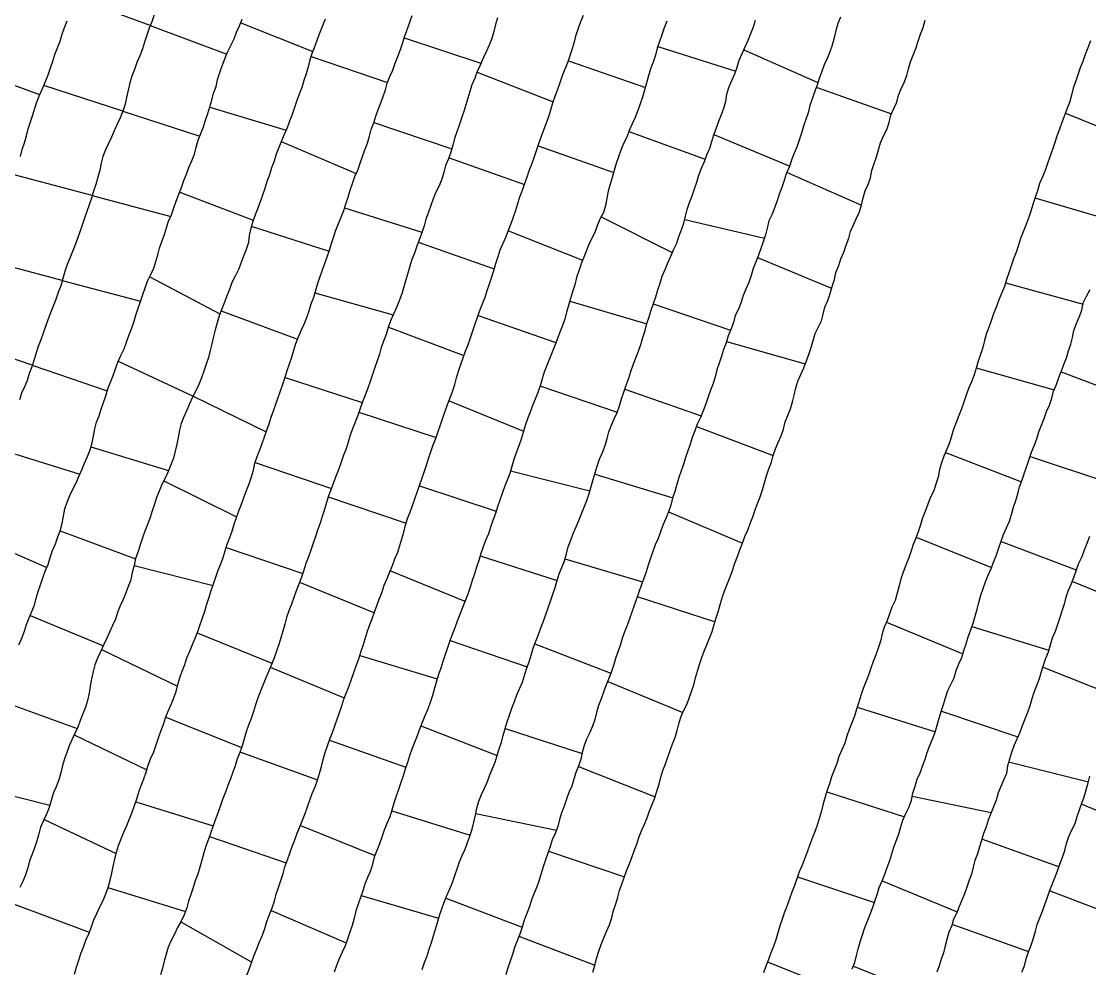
# Model space of a CAD drawing. Extents: x 703186 to 703989, y 1560402 to 1561368.
# Drawn here: x 703727.8 to 703787.1, y 1560794 to 1560846.6 of the extents above; entities that cross this region are included whole.
import ezdxf

# ---------------------------------------------------------------- set-up
doc = ezdxf.new("R2010")
doc.units = 0
doc.layers.add('10124_2002_REAL', color=30, linetype='Continuous')
doc.layers.add('AGROCAD PLL', color=7, linetype='Continuous')

msp = doc.modelspace()

# ---------------------------------------------------------------- linework, layer by layer
at = {"layer": '10124_2002_REAL'}
for points in [[(703727.6778, 1560811.9676), (703727.8381, 1560812.3338), (703727.9832, 1560812.7181), (703728.1063, 1560813.0945), (703728.2482, 1560813.4564), (703728.3963, 1560813.8168), (703728.5417, 1560814.1668), (703728.6369, 1560814.5449), (703728.7483, 1560814.9269), (703728.8728, 1560815.2933), (703729.0026, 1560815.6756), (703729.1428, 1560816.0517), (703729.304, 1560816.4223), (703729.4172, 1560816.8158), (703729.5453, 1560817.197), (703729.7043, 1560817.5689), (703729.8473, 1560817.9505), (703729.9863, 1560818.3248), (703730.0836, 1560818.7081), (703730.1495, 1560819.1131), (703730.2311, 1560819.5142), (703730.3485, 1560819.8895), (703730.5038, 1560820.2555), (703730.6684, 1560820.6039), (703730.8489, 1560820.9617), (703731.0078, 1560821.3156), (703731.1624, 1560821.6846), (703731.3114, 1560822.0546), (703731.4828, 1560822.4251), (703731.6241, 1560822.7877), (703731.7404, 1560823.1671), (703731.8128, 1560823.5675), (703731.8974, 1560823.9603), (703731.9843, 1560824.3259), (703732.1366, 1560824.678), (703732.2438, 1560825.05), (703732.3658, 1560825.4094), (703732.4943, 1560825.7912), (703732.6165, 1560826.1725), (703732.7595, 1560826.5519), (703732.9101, 1560826.9163), (703733.0363, 1560827.2811), (703733.169, 1560827.6582), (703733.3418, 1560828.0267), (703733.5136, 1560828.3979), (703733.6527, 1560828.7721), (703733.7813, 1560829.138), (703733.9232, 1560829.501), (703734.0497, 1560829.8712), (703734.177, 1560830.2677), (703734.2987, 1560830.6567), (703734.425, 1560831.0203), (703734.5608, 1560831.4042), (703734.6872, 1560831.7884), (703734.8158, 1560832.1545), (703735.0045, 1560832.5132), (703735.1692, 1560832.8723), (703735.282, 1560833.2383), (703735.389, 1560833.6164), (703735.4868, 1560833.9896), (703735.6165, 1560834.3603), (703735.7514, 1560834.7423), (703735.8646, 1560835.1101), (703735.9869, 1560835.4769), (703736.1533, 1560835.836), (703736.2812, 1560836.2179), (703736.4127, 1560836.5975), (703736.563, 1560836.9818), (703736.7067, 1560837.3585), (703736.8254, 1560837.7334), (703736.9724, 1560838.1017), (703737.1155, 1560838.4592), (703737.2805, 1560838.8302), (703737.4204, 1560839.2019), (703737.5221, 1560839.5842), (703737.6319, 1560839.9745), (703737.7738, 1560840.3511), (703737.9177, 1560840.7204), (703738.0381, 1560841.0874), (703738.1733, 1560841.4552), (703738.2837, 1560841.8253), (703738.381, 1560842.2095), (703738.4874, 1560842.5891), (703738.6263, 1560842.9667), (703738.7068, 1560843.354), (703738.8289, 1560843.7319), (703738.9671, 1560844.1117), (703739.1102, 1560844.5003), (703739.2644, 1560844.8732), (703739.4345, 1560845.2407), (703739.6259, 1560845.6107), (703739.7621, 1560845.9777), (703739.9282, 1560846.334), (703740.0695, 1560846.693)], [(703735.1848, 1560846.933), (703735.0476, 1560846.5589), (703734.9129, 1560846.1969), (703734.7709, 1560845.8144), (703734.6551, 1560845.4305), (703734.5323, 1560845.0515), (703734.3967, 1560844.6675), (703734.2178, 1560844.2975), (703734.0866, 1560843.9133), (703733.9484, 1560843.534), (703733.8429, 1560843.158), (703733.7504, 1560842.7574), (703733.6583, 1560842.3579), (703733.5708, 1560841.9753), (703733.4443, 1560841.5849), (703733.2911, 1560841.2225), (703733.132, 1560840.8649), (703732.9605, 1560840.5038), (703732.8248, 1560840.1408), (703732.6428, 1560839.7931), (703732.4826, 1560839.4354), (703732.3399, 1560839.0777), (703732.241, 1560838.7039), (703732.1662, 1560838.307), (703732.0509, 1560837.9268), (703731.954, 1560837.5246), (703731.8149, 1560837.1483), (703731.7136, 1560836.7657), (703731.585, 1560836.3975), (703731.4475, 1560836.0238), (703731.3202, 1560835.6431), (703731.1921, 1560835.267), (703731.0528, 1560834.8996), (703730.9316, 1560834.5274), (703730.7982, 1560834.1701), (703730.6544, 1560833.8015), (703730.4996, 1560833.4374), (703730.3595, 1560833.0738), (703730.2226, 1560832.6865), (703730.1122, 1560832.2938), (703730.0055, 1560831.8917), (703729.8594, 1560831.5142), (703729.7313, 1560831.1392), (703729.5848, 1560830.7657), (703729.4241, 1560830.3885), (703729.292, 1560830.004), (703729.1497, 1560829.63), (703729.0201, 1560829.2616), (703728.888, 1560828.89), (703728.753, 1560828.5266), (703728.6346, 1560828.1732), (703728.5253, 1560827.8), (703728.3898, 1560827.402), (703728.2528, 1560827.0186), (703728.1397, 1560826.6445), (703727.9913, 1560826.2808), (703727.8211, 1560825.9277), (703727.7056, 1560825.5726)], [(703744.6766, 1560846.6978), (703744.5239, 1560846.3369), (703744.3741, 1560845.9568), (703744.236, 1560845.5721), (703744.0992, 1560845.1996), (703743.9604, 1560844.8224), (703743.8308, 1560844.4414), (703743.7265, 1560844.0608), (703743.6229, 1560843.6698), (703743.5012, 1560843.2889), (703743.379, 1560842.9103), (703743.242, 1560842.537), (703743.0965, 1560842.1813), (703742.9664, 1560841.7978), (703742.8408, 1560841.4076), (703742.707, 1560841.0379), (703742.5735, 1560840.6614), (703742.4016, 1560840.3015), (703742.2561, 1560839.9356), (703742.1017, 1560839.5757), (703741.9613, 1560839.2061), (703741.8484, 1560838.8162), (703741.7035, 1560838.4403), (703741.5792, 1560838.0627), (703741.4472, 1560837.6867), (703741.331, 1560837.3064), (703741.2037, 1560836.9275), (703741.0703, 1560836.559), (703740.9405, 1560836.1978), (703740.7909, 1560835.8325), (703740.6606, 1560835.4623), (703740.5429, 1560835.0927), (703740.4663, 1560834.6946), (703740.419, 1560834.2977), (703740.2837, 1560833.9183), (703740.1433, 1560833.5428), (703740.0172, 1560833.1795), (703739.8633, 1560832.7992), (703739.6738, 1560832.4337), (703739.4913, 1560832.0824), (703739.3637, 1560831.6955), (703739.2236, 1560831.342), (703739.0939, 1560830.9799), (703738.9354, 1560830.6078), (703738.7934, 1560830.2283), (703738.6854, 1560829.8473), (703738.5698, 1560829.4575), (703738.4771, 1560829.0724), (703738.3837, 1560828.6782), (703738.2888, 1560828.2962), (703738.1988, 1560827.9179), (703738.0686, 1560827.544), (703737.9485, 1560827.1625), (703737.8135, 1560826.7866), (703737.6672, 1560826.4163), (703737.4953, 1560826.0607), (703737.3198, 1560825.704), (703737.1433, 1560825.3431), (703736.9925, 1560824.9842), (703736.8323, 1560824.6239), (703736.6912, 1560824.2536), (703736.5892, 1560823.8716), (703736.5132, 1560823.4804), (703736.4382, 1560823.0995), (703736.3473, 1560822.711), (703736.2507, 1560822.3309), (703736.1148, 1560821.9477), (703735.9545, 1560821.5767), (703735.7943, 1560821.2189), (703735.6198, 1560820.8665), (703735.4706, 1560820.4991), (703735.3221, 1560820.1431), (703735.1991, 1560819.7722), (703735.0697, 1560819.4097), (703734.9595, 1560819.0332), (703734.8246, 1560818.6427), (703734.6686, 1560818.2734), (703734.5331, 1560817.9016), (703734.4175, 1560817.5118), (703734.2974, 1560817.1429), (703734.1575, 1560816.7595), (703734.0715, 1560816.3583), (703733.9735, 1560815.9686), (703733.8827, 1560815.5713), (703733.7383, 1560815.1994), (703733.6079, 1560814.8401), (703733.4637, 1560814.4754), (703733.2916, 1560814.1197), (703733.1491, 1560813.7498), (703733.0344, 1560813.3824), (703732.8677, 1560813.0313), (703732.7037, 1560812.6655), (703732.5379, 1560812.2949), (703732.3767, 1560811.9348), (703732.2033, 1560811.5761), (703732.0428, 1560811.2181), (703731.8956, 1560810.8552), (703731.7947, 1560810.4718), (703731.7083, 1560810.0755), (703731.6397, 1560809.6744), (703731.5743, 1560809.2798), (703731.4824, 1560808.8758), (703731.377, 1560808.4956), (703731.2296, 1560808.1323), (703731.0832, 1560807.7512), (703730.9435, 1560807.3927), (703730.7857, 1560807.0358), (703730.6202, 1560806.6945), (703730.4663, 1560806.3476), (703730.3429, 1560805.9869), (703730.2167, 1560805.6317), (703730.0994, 1560805.2525), (703730.0017, 1560804.8539), (703729.8908, 1560804.4615), (703729.7499, 1560804.0861), (703729.5883, 1560803.7056), (703729.4761, 1560803.3187), (703729.363, 1560802.9275), (703729.2101, 1560802.5625), (703729.0382, 1560802.1996), (703728.8761, 1560801.8341), (703728.7804, 1560801.4584), (703728.6814, 1560801.071), (703728.5461, 1560800.6994), (703728.4098, 1560800.3348), (703728.2686, 1560799.9615), (703728.168, 1560799.5784), (703728.0389, 1560799.1982), (703727.9013, 1560798.8289), (703727.7351, 1560798.4899)], [(703727.7609, 1560839.0802), (703727.8656, 1560839.4591), (703727.9864, 1560839.8388), (703728.0911, 1560840.2217), (703728.1962, 1560840.6048), (703728.3216, 1560840.998), (703728.445, 1560841.3869), (703728.5635, 1560841.7625), (703728.6996, 1560842.1401), (703728.8351, 1560842.5119), (703728.9985, 1560842.8777), (703729.1582, 1560843.2372), (703729.3, 1560843.6126), (703729.4279, 1560843.9937), (703729.5521, 1560844.365), (703729.6758, 1560844.7374), (703729.8189, 1560845.108), (703729.9596, 1560845.4718), (703730.0803, 1560845.8616), (703730.204, 1560846.2356), (703730.3504, 1560846.6078)], [(703730.7583, 1560793.6777), (703730.8777, 1560794.07), (703730.9973, 1560794.4454), (703731.1161, 1560794.8166), (703731.2587, 1560795.1826), (703731.3997, 1560795.5573), (703731.5537, 1560795.9225), (703731.699, 1560796.2986), (703731.8435, 1560796.6837), (703731.9983, 1560797.0469), (703732.168, 1560797.4077), (703732.347, 1560797.7679), (703732.5077, 1560798.1273), (703732.6233, 1560798.4967), (703732.7384, 1560798.8871), (703732.8284, 1560799.2787), (703732.9182, 1560799.663), (703733.0041, 1560800.0562), (703733.0912, 1560800.4485), (703733.2105, 1560800.8231), (703733.3462, 1560801.1953), (703733.5012, 1560801.5649), (703733.6739, 1560801.9256), (703733.8203, 1560802.3061), (703733.968, 1560802.6721), (703734.1018, 1560803.0445), (703734.2166, 1560803.4174), (703734.3362, 1560803.7812), (703734.4727, 1560804.1423), (703734.607, 1560804.5187), (703734.7354, 1560804.8889), (703734.8569, 1560805.2823), (703734.9983, 1560805.6642), (703735.1623, 1560806.0285), (703735.3034, 1560806.4062), (703735.4231, 1560806.7891), (703735.5604, 1560807.1627), (703735.7108, 1560807.5321), (703735.8227, 1560807.9082), (703735.9685, 1560808.2706), (703736.128, 1560808.6401), (703736.2777, 1560809.0143), (703736.4145, 1560809.377), (703736.506, 1560809.7503), (703736.6064, 1560810.1256), (703736.7421, 1560810.4922), (703736.881, 1560810.8606), (703737.0002, 1560811.2323), (703737.1591, 1560811.6005), (703737.3112, 1560811.9725), (703737.4624, 1560812.3348), (703737.6116, 1560812.7035), (703737.7308, 1560813.0813), (703737.8701, 1560813.4555), (703737.994, 1560813.8312), (703738.115, 1560814.2178), (703738.2343, 1560814.601), (703738.358, 1560814.9767), (703738.4859, 1560815.3498), (703738.6002, 1560815.7266), (703738.7315, 1560816.099), (703738.8809, 1560816.4535), (703739.0075, 1560816.813), (703739.1216, 1560817.1792), (703739.2448, 1560817.5445), (703739.3847, 1560817.9132), (703739.5114, 1560818.2751), (703739.6301, 1560818.656), (703739.7523, 1560819.0298), (703739.8828, 1560819.409), (703740.0307, 1560819.7738), (703740.1694, 1560820.147), (703740.3158, 1560820.5245), (703740.4645, 1560820.8988), (703740.5956, 1560821.283), (703740.6965, 1560821.6664), (703740.7789, 1560822.0452), (703740.908, 1560822.4252), (703741.0515, 1560822.7874), (703741.1783, 1560823.1456), (703741.3076, 1560823.5159), (703741.4369, 1560823.8742), (703741.562, 1560824.226), (703741.6769, 1560824.5932), (703741.8059, 1560824.9564), (703741.9332, 1560825.3223), (703742.068, 1560825.6941), (703742.2063, 1560826.0626), (703742.3334, 1560826.4316), (703742.4571, 1560826.8164), (703742.5652, 1560827.1914), (703742.6953, 1560827.5595), (703742.8214, 1560827.9342), (703742.9429, 1560828.3134), (703743.0516, 1560828.6889), (703743.1925, 1560829.0563), (703743.3497, 1560829.411), (703743.5171, 1560829.7597), (703743.6586, 1560830.1328), (703743.7896, 1560830.5054), (703743.9086, 1560830.8868), (703744.04, 1560831.2656), (703744.1509, 1560831.6569), (703744.268, 1560832.0323), (703744.4003, 1560832.4117), (703744.5365, 1560832.7722), (703744.6612, 1560833.1418), (703744.7912, 1560833.5037), (703744.9128, 1560833.8744), (703745.0292, 1560834.2501), (703745.1552, 1560834.6274), (703745.2788, 1560834.9863), (703745.4218, 1560835.3508), (703745.57, 1560835.7105), (703745.7065, 1560836.0728), (703745.8251, 1560836.4454), (703745.952, 1560836.8247), (703746.0733, 1560837.2068), (703746.1967, 1560837.5821), (703746.3329, 1560837.9615), (703746.4899, 1560838.3241), (703746.6216, 1560838.7004), (703746.7561, 1560839.069), (703746.8875, 1560839.451), (703747.0258, 1560839.8218), (703747.1317, 1560840.2025), (703747.238, 1560840.5809), (703747.3711, 1560840.9512), (703747.495, 1560841.3215), (703747.6235, 1560841.6835), (703747.7601, 1560842.0474), (703747.9014, 1560842.4119), (703748.0181, 1560842.7763), (703748.1268, 1560843.1473), (703748.2614, 1560843.5119), (703748.4258, 1560843.8742), (703748.5692, 1560844.2532), (703748.7126, 1560844.6258), (703748.8523, 1560845.0142), (703748.9847, 1560845.4007), (703749.1091, 1560845.7806), (703749.2462, 1560846.1624), (703749.3817, 1560846.5373), (703749.5058, 1560846.9111)], [(703754.2358, 1560846.7725), (703754.1313, 1560846.3948), (703754.0432, 1560846.0065), (703753.9204, 1560845.6331), (703753.7761, 1560845.2582), (703753.6105, 1560844.8938), (703753.4402, 1560844.5282), (703753.2803, 1560844.1521), (703753.1244, 1560843.7882), (703752.9806, 1560843.4171), (703752.8243, 1560843.0565), (703752.7, 1560842.6885), (703752.5886, 1560842.3167), (703752.48, 1560841.9406), (703752.3679, 1560841.5643), (703752.2541, 1560841.1931), (703752.1214, 1560840.8219), (703751.9842, 1560840.4523), (703751.8631, 1560840.0775), (703751.7631, 1560839.6972), (703751.6607, 1560839.3054), (703751.5301, 1560838.9395), (703751.3666, 1560838.5722), (703751.2559, 1560838.197), (703751.1463, 1560837.8178), (703750.9977, 1560837.4436), (703750.8246, 1560837.0869), (703750.675, 1560836.7171), (703750.5405, 1560836.3477), (703750.4145, 1560835.9752), (703750.2749, 1560835.5931), (703750.1661, 1560835.2176), (703750.0379, 1560834.8307), (703749.8899, 1560834.4536), (703749.7606, 1560834.0862), (703749.6343, 1560833.7086), (703749.4926, 1560833.346), (703749.3771, 1560832.9785), (703749.2606, 1560832.6009), (703749.1496, 1560832.224), (703749.0412, 1560831.8352), (703748.9261, 1560831.4454), (703748.7864, 1560831.0634), (703748.6299, 1560830.684), (703748.4714, 1560830.3205), (703748.3122, 1560829.9432), (703748.1724, 1560829.5741), (703748.0574, 1560829.1994), (703747.9165, 1560828.829), (703747.7948, 1560828.4652), (703747.69, 1560828.1021), (703747.5576, 1560827.722), (703747.4315, 1560827.351), (703747.3126, 1560826.9679), (703747.1819, 1560826.5833), (703747.0448, 1560826.2043), (703746.8904, 1560825.8298), (703746.7427, 1560825.4535), (703746.6145, 1560825.0764), (703746.4902, 1560824.6974), (703746.337, 1560824.3296), (703746.1865, 1560823.9595), (703746.0703, 1560823.5946), (703745.9596, 1560823.2199), (703745.8404, 1560822.8498), (703745.699, 1560822.484), (703745.5634, 1560822.1059), (703745.4305, 1560821.7248), (703745.284, 1560821.3542), (703745.1462, 1560820.9815), (703745.0041, 1560820.6057), (703744.8702, 1560820.2313), (703744.7429, 1560819.8562), (703744.6331, 1560819.469), (703744.5115, 1560819.0926), (703744.3967, 1560818.7097), (703744.2589, 1560818.3367), (703744.1386, 1560817.9733), (703744.0089, 1560817.5981), (703743.8829, 1560817.2173), (703743.7436, 1560816.849), (703743.6075, 1560816.4738), (703743.4868, 1560816.1002), (703743.3666, 1560815.7165), (703743.2111, 1560815.3372), (703743.0721, 1560814.9652), (703742.9423, 1560814.5891), (703742.8021, 1560814.218), (703742.6627, 1560813.8489), (703742.5406, 1560813.4797), (703742.4316, 1560813.1018), (703742.3338, 1560812.7222), (703742.2184, 1560812.3453), (703742.1032, 1560811.9734), (703741.9731, 1560811.6097), (703741.8442, 1560811.2318), (703741.6954, 1560810.8735), (703741.5436, 1560810.5092), (703741.3891, 1560810.1283), (703741.2415, 1560809.7608), (703741.0897, 1560809.3927), (703740.941, 1560809.0171), (703740.8188, 1560808.6373), (703740.7006, 1560808.2574), (703740.5686, 1560807.8797), (703740.4242, 1560807.4969), (703740.2851, 1560807.124), (703740.1756, 1560806.7501), (703740.0691, 1560806.3581), (703739.9371, 1560805.9911), (703739.8019, 1560805.6259), (703739.682, 1560805.2509), (703739.5539, 1560804.8956), (703739.414, 1560804.5253), (703739.2806, 1560804.154), (703739.1431, 1560803.7896), (703738.9889, 1560803.4285), (703738.8697, 1560803.0413), (703738.7357, 1560802.664), (703738.5969, 1560802.2822), (703738.4624, 1560801.9036), (703738.3274, 1560801.5424), (703738.1994, 1560801.1665), (703738.0621, 1560800.7875), (703737.9336, 1560800.404), (703737.8293, 1560800.0096), (703737.7289, 1560799.6114), (703737.6078, 1560799.2354), (703737.469, 1560798.8604), (703737.3448, 1560798.4875), (703737.2147, 1560798.1009), (703737.092, 1560797.7226), (703736.9972, 1560797.36), (703736.8563, 1560796.9721), (703736.685, 1560796.6179), (703736.4864, 1560796.269), (703736.3099, 1560795.9046), (703736.1272, 1560795.5391), (703735.9604, 1560795.1692), (703735.846, 1560794.7916), (703735.7472, 1560794.4014), (703735.6405, 1560794.0167), (703735.5407, 1560793.637)], [(703740.3307, 1560793.6176), (703740.478, 1560793.9931), (703740.6086, 1560794.3656), (703740.7282, 1560794.731), (703740.8784, 1560795.0899), (703741.0241, 1560795.4661), (703741.193, 1560795.8455), (703741.3267, 1560796.2195), (703741.4317, 1560796.6048), (703741.5857, 1560796.985), (703741.7438, 1560797.3512), (703741.8579, 1560797.7259), (703741.9524, 1560798.1166), (703742.0897, 1560798.4873), (703742.2224, 1560798.8685), (703742.3439, 1560799.2598), (703742.442, 1560799.6402), (703742.5779, 1560800.0193), (703742.7159, 1560800.4017), (703742.8527, 1560800.7723), (703742.9873, 1560801.1404), (703743.1231, 1560801.5061), (703743.278, 1560801.8633), (703743.4266, 1560802.2293), (703743.5607, 1560802.5994), (703743.7049, 1560802.9619), (703743.8244, 1560803.3335), (703743.9637, 1560803.7106), (703744.1238, 1560804.0692), (703744.2471, 1560804.4394), (703744.3707, 1560804.8254), (703744.478, 1560805.2114), (703744.571, 1560805.6029), (703744.6769, 1560805.9915), (703744.812, 1560806.3604), (703744.9411, 1560806.7258), (703745.0808, 1560807.0932), (703745.2179, 1560807.4588), (703745.3472, 1560807.8339), (703745.4797, 1560808.2035), (703745.5977, 1560808.5811), (703745.7181, 1560808.9508), (703745.858, 1560809.3084), (703746.0123, 1560809.6791), (703746.1432, 1560810.0502), (703746.2684, 1560810.4249), (703746.407, 1560810.795), (703746.5496, 1560811.175), (703746.6623, 1560811.5485), (703746.7836, 1560811.9227), (703746.8964, 1560812.3002), (703747.0174, 1560812.667), (703747.1369, 1560813.042), (703747.2821, 1560813.4088), (703747.4193, 1560813.7695), (703747.5522, 1560814.1481), (703747.6998, 1560814.5311), (703747.8346, 1560814.9047), (703747.9571, 1560815.2781), (703748.117, 1560815.6471), (703748.2728, 1560816.013), (703748.4201, 1560816.3739), (703748.5477, 1560816.7378), (703748.7088, 1560817.1108), (703748.8277, 1560817.4741), (703748.9386, 1560817.8492), (703749.0399, 1560818.2243), (703749.1306, 1560818.5965), (703749.2546, 1560818.9661), (703749.3926, 1560819.3286), (703749.5312, 1560819.6914), (703749.6607, 1560820.0626), (703749.7912, 1560820.4323), (703749.9167, 1560820.8095), (703750.0486, 1560821.1862), (703750.1723, 1560821.5534), (703750.3045, 1560821.928), (703750.4207, 1560822.2993), (703750.5386, 1560822.6783), (703750.6719, 1560823.0563), (703750.8144, 1560823.4214), (703750.9431, 1560823.8024), (703751.0722, 1560824.1757), (703751.21, 1560824.5566), (703751.3392, 1560824.9335), (703751.4686, 1560825.3095), (703751.6155, 1560825.6673), (703751.7541, 1560826.0318), (703751.8729, 1560826.4119), (703751.9768, 1560826.7809), (703752.0877, 1560827.1514), (703752.2148, 1560827.5165), (703752.3357, 1560827.8915), (703752.4673, 1560828.259), (703752.6073, 1560828.631), (703752.7368, 1560829.0092), (703752.87, 1560829.394), (703753.013, 1560829.7778), (703753.1399, 1560830.1472), (703753.2689, 1560830.5159), (703753.4069, 1560830.8918), (703753.5511, 1560831.2626), (703753.676, 1560831.6372), (703753.8007, 1560832.0095), (703753.9307, 1560832.3842), (703754.0427, 1560832.7529), (703754.1577, 1560833.1265), (703754.2794, 1560833.5129), (703754.4004, 1560833.8921), (703754.5603, 1560834.2645), (703754.7213, 1560834.627), (703754.8607, 1560834.9769), (703755.0017, 1560835.3471), (703755.1348, 1560835.7198), (703755.2557, 1560836.0857), (703755.3754, 1560836.4668), (703755.4917, 1560836.8375), (703755.6294, 1560837.2071), (703755.7583, 1560837.5774), (703755.8896, 1560837.9452), (703756.0263, 1560838.3247), (703756.1691, 1560838.6991), (703756.2963, 1560839.0807), (703756.4188, 1560839.4585), (703756.5539, 1560839.842), (703756.682, 1560840.2095), (703756.8238, 1560840.5633), (703756.9649, 1560840.9382), (703757.0885, 1560841.2999), (703757.2015, 1560841.6715), (703757.3154, 1560842.0602), (703757.4427, 1560842.4236), (703757.6005, 1560842.8112), (703757.7195, 1560843.1913), (703757.8449, 1560843.5655), (703758.0008, 1560843.9374), (703758.1522, 1560844.3004), (703758.2802, 1560844.6737), (703758.3985, 1560845.0609), (703758.511, 1560845.4372), (703758.6171, 1560845.8248), (703758.7375, 1560846.1998), (703758.8699, 1560846.5631), (703759.0109, 1560846.9232)], [(703763.6487, 1560846.5792), (703763.5038, 1560846.2146), (703763.3709, 1560845.8373), (703763.2308, 1560845.4638), (703763.1104, 1560845.0819), (703763.0092, 1560844.6944), (703762.8819, 1560844.315), (703762.7374, 1560843.9415), (703762.6171, 1560843.5509), (703762.516, 1560843.1624), (703762.4124, 1560842.7659), (703762.2871, 1560842.3748), (703762.1626, 1560841.9956), (703762.0404, 1560841.6232), (703761.8905, 1560841.2429), (703761.7106, 1560840.8823), (703761.5616, 1560840.5137), (703761.4298, 1560840.1489), (703761.2407, 1560839.7894), (703761.0827, 1560839.428), (703760.9651, 1560839.0551), (703760.8339, 1560838.6791), (703760.7202, 1560838.2892), (703760.6169, 1560837.9155), (703760.4924, 1560837.5331), (703760.3872, 1560837.1494), (703760.3044, 1560836.7601), (703760.2477, 1560836.3548), (703760.1216, 1560835.9717), (703759.947, 1560835.6242), (703759.7884, 1560835.2779), (703759.6576, 1560834.91), (703759.5027, 1560834.5542), (703759.3221, 1560834.2064), (703759.1885, 1560833.8557), (703759.0339, 1560833.4903), (703758.8932, 1560833.1147), (703758.7583, 1560832.7321), (703758.6342, 1560832.3491), (703758.5328, 1560831.9529), (703758.4118, 1560831.5651), (703758.2995, 1560831.1827), (703758.186, 1560830.7997), (703758.0763, 1560830.4227), (703757.9736, 1560830.05), (703757.8446, 1560829.6828), (703757.7058, 1560829.3221), (703757.5658, 1560828.9621), (703757.4232, 1560828.5844), (703757.2774, 1560828.2099), (703757.1301, 1560827.8396), (703756.9785, 1560827.4676), (703756.8416, 1560827.0948), (703756.7264, 1560826.7213), (703756.6034, 1560826.3428), (703756.4777, 1560825.9746), (703756.3357, 1560825.6026), (703756.1946, 1560825.2422), (703756.0517, 1560824.8795), (703755.9084, 1560824.5127), (703755.7807, 1560824.1398), (703755.6732, 1560823.7574), (703755.5597, 1560823.3712), (703755.4268, 1560823.0008), (703755.2836, 1560822.6262), (703755.1442, 1560822.2443), (703755.0312, 1560821.867), (703754.9324, 1560821.4755), (703754.7791, 1560821.0994), (703754.63, 1560820.7354), (703754.5058, 1560820.3644), (703754.382, 1560819.9936), (703754.2515, 1560819.6166), (703754.1258, 1560819.2491), (703753.9869, 1560818.8713), (703753.8589, 1560818.4949), (703753.7374, 1560818.1256), (703753.5852, 1560817.7586), (703753.4397, 1560817.3946), (703753.3208, 1560817.0303), (703753.1996, 1560816.6513), (703753.0811, 1560816.2822), (703752.9621, 1560815.8986), (703752.8335, 1560815.529), (703752.7271, 1560815.1559), (703752.5957, 1560814.775), (703752.4505, 1560814.409), (703752.2969, 1560814.0325), (703752.1533, 1560813.6519), (703752.011, 1560813.2797), (703751.8733, 1560812.9108), (703751.7283, 1560812.5414), (703751.6038, 1560812.1741), (703751.4766, 1560811.7981), (703751.3452, 1560811.4206), (703751.2161, 1560811.0444), (703751.0903, 1560810.6693), (703750.9688, 1560810.3068), (703750.85, 1560809.9375), (703750.7492, 1560809.5494), (703750.6308, 1560809.1529), (703750.5048, 1560808.7642), (703750.3741, 1560808.3819), (703750.2193, 1560808.0156), (703750.0652, 1560807.6485), (703749.92, 1560807.2771), (703749.7862, 1560806.9038), (703749.6285, 1560806.5421), (703749.4814, 1560806.1722), (703749.365, 1560805.8017), (703749.2476, 1560805.4318), (703749.1207, 1560805.0636), (703749.0091, 1560804.6909), (703748.8784, 1560804.3152), (703748.7526, 1560803.9351), (703748.6126, 1560803.557), (703748.4881, 1560803.1681), (703748.3859, 1560802.7833), (703748.2685, 1560802.4075), (703748.1074, 1560802.0328), (703747.9498, 1560801.662), (703747.826, 1560801.2904), (703747.6997, 1560800.9083), (703747.5498, 1560800.5344), (703747.4071, 1560800.1629), (703747.3046, 1560799.79), (703747.1916, 1560799.4139), (703747.0328, 1560799.0425), (703746.8851, 1560798.6798), (703746.7598, 1560798.3115), (703746.6469, 1560797.9295), (703746.5167, 1560797.5612), (703746.3815, 1560797.1852), (703746.2791, 1560796.7837), (703746.1808, 1560796.3851), (703746.0511, 1560796.0053), (703745.9223, 1560795.6213), (703745.7842, 1560795.2529), (703745.6138, 1560794.8976), (703745.4582, 1560794.531), (703745.3161, 1560794.1577), (703745.1759, 1560793.7843)], [(703750.0602, 1560793.9406), (703750.1923, 1560794.3239), (703750.3319, 1560794.6968), (703750.4582, 1560795.0707), (703750.5765, 1560795.4422), (703750.6875, 1560795.8115), (703750.8076, 1560796.1819), (703750.9058, 1560796.5535), (703751.0237, 1560796.9312), (703751.1631, 1560797.302), (703751.2922, 1560797.6734), (703751.4312, 1560798.0414), (703751.5899, 1560798.4082), (703751.7441, 1560798.774), (703751.8798, 1560799.1563), (703752.0105, 1560799.5322), (703752.1437, 1560799.9091), (703752.2915, 1560800.2719), (703752.4429, 1560800.6198), (703752.577, 1560800.9815), (703752.7085, 1560801.3433), (703752.8337, 1560801.7225), (703752.9313, 1560802.1113), (703753.0196, 1560802.4949), (703753.1007, 1560802.8906), (703753.2083, 1560803.2767), (703753.3517, 1560803.6442), (703753.5235, 1560804.0064), (703753.6803, 1560804.3694), (703753.8269, 1560804.7386), (703753.9611, 1560805.1026), (703754.1127, 1560805.4484), (703754.2275, 1560805.819), (703754.3412, 1560806.1798), (703754.4661, 1560806.5524), (703754.5676, 1560806.9303), (703754.6653, 1560807.3092), (703754.7893, 1560807.6944), (703754.9067, 1560808.0646), (703755.0359, 1560808.437), (703755.1811, 1560808.8167), (703755.317, 1560809.1816), (703755.4729, 1560809.527), (703755.6342, 1560809.8887), (703755.747, 1560810.2566), (703755.8489, 1560810.6346), (703755.9965, 1560811.0156), (703756.1108, 1560811.3874), (703756.2224, 1560811.7763), (703756.371, 1560812.1622), (703756.5221, 1560812.5347), (703756.6474, 1560812.9096), (703756.7885, 1560813.2711), (703756.93, 1560813.6473), (703757.0525, 1560814.0197), (703757.1798, 1560814.394), (703757.3087, 1560814.781), (703757.4388, 1560815.153), (703757.5582, 1560815.5254), (703757.6716, 1560815.8974), (703757.812, 1560816.2575), (703757.957, 1560816.6269), (703758.0689, 1560817.0045), (703758.1687, 1560817.3969), (703758.3137, 1560817.7793), (703758.4522, 1560818.147), (703758.611, 1560818.5062), (703758.7607, 1560818.8706), (703758.904, 1560819.2371), (703759.047, 1560819.6126), (703759.2059, 1560819.9798), (703759.3296, 1560820.3611), (703759.4353, 1560820.7565), (703759.5551, 1560821.1328), (703759.67, 1560821.5116), (703759.7827, 1560821.8858), (703759.9093, 1560822.2714), (703760.0659, 1560822.6467), (703760.2125, 1560823.0368), (703760.3306, 1560823.4174), (703760.4311, 1560823.7958), (703760.577, 1560824.1595), (703760.7288, 1560824.5109), (703760.8777, 1560824.8675), (703761.0127, 1560825.2358), (703761.1311, 1560825.6106), (703761.2548, 1560825.9948), (703761.3888, 1560826.378), (703761.5276, 1560826.7579), (703761.6415, 1560827.1364), (703761.7723, 1560827.5125), (703761.9213, 1560827.8963), (703762.0737, 1560828.2645), (703762.2027, 1560828.6416), (703762.3182, 1560829.0259), (703762.4347, 1560829.4066), (703762.5321, 1560829.7949), (703762.6562, 1560830.1691), (703762.7715, 1560830.537), (703762.8991, 1560830.9113), (703763.0244, 1560831.2885), (703763.1414, 1560831.6718), (703763.2648, 1560832.0449), (703763.3928, 1560832.4299), (703763.544, 1560832.7974), (703763.7012, 1560833.1669), (703763.8579, 1560833.5357), (703764.0082, 1560833.898), (703764.1929, 1560834.2681), (703764.3156, 1560834.6396), (703764.4581, 1560834.9983), (703764.5893, 1560835.3683), (703764.6801, 1560835.76), (703764.7689, 1560836.1386), (703764.9075, 1560836.5141), (703765.0548, 1560836.8952), (703765.1833, 1560837.2702), (703765.3034, 1560837.6504), (703765.4161, 1560838.0392), (703765.5632, 1560838.4235), (703765.7266, 1560838.8007), (703765.8734, 1560839.1742), (703766.0289, 1560839.5373), (703766.1464, 1560839.8999), (703766.2471, 1560840.2792), (703766.4044, 1560840.6582), (703766.5225, 1560841.0376), (703766.6726, 1560841.3972), (703766.8145, 1560841.7598), (703766.9223, 1560842.1437), (703766.9825, 1560842.5406), (703767.0871, 1560842.9128), (703767.2542, 1560843.2884), (703767.4202, 1560843.6615), (703767.5505, 1560844.0338), (703767.6642, 1560844.4298), (703767.8219, 1560844.7945), (703767.9886, 1560845.1716), (703768.1516, 1560845.5271), (703768.3107, 1560845.9028), (703768.4496, 1560846.2737), (703768.5603, 1560846.6519)], [(703773.293, 1560846.8066), (703773.1275, 1560846.457), (703773.019, 1560846.066), (703772.9278, 1560845.66), (703772.8229, 1560845.263), (703772.6945, 1560844.8851), (703772.5374, 1560844.511), (703772.375, 1560844.1644), (703772.2398, 1560843.7888), (703772.1054, 1560843.4101), (703771.9814, 1560843.0307), (703771.8482, 1560842.6547), (703771.7118, 1560842.2699), (703771.5829, 1560841.898), (703771.4952, 1560841.5064), (703771.3545, 1560841.1244), (703771.2232, 1560840.7502), (703771.1234, 1560840.3672), (703770.9898, 1560839.9829), (703770.8556, 1560839.5952), (703770.697, 1560839.229), (703770.5699, 1560838.8618), (703770.4421, 1560838.4775), (703770.2765, 1560838.1025), (703770.1614, 1560837.7486), (703770.0315, 1560837.3469), (703769.8776, 1560836.977), (703769.7614, 1560836.6109), (703769.6224, 1560836.2289), (703769.4848, 1560835.8664), (703769.3149, 1560835.4934), (703769.2172, 1560835.1014), (703769.1144, 1560834.7203), (703769, 1560834.3335), (703768.8706, 1560833.962), (703768.7357, 1560833.5946), (703768.5837, 1560833.2314), (703768.4435, 1560832.8614), (703768.3267, 1560832.4676), (703768.2001, 1560832.0848), (703768.0263, 1560831.7134), (703767.8746, 1560831.3545), (703767.7727, 1560830.984), (703767.6217, 1560830.6026), (703767.4459, 1560830.2464), (703767.3405, 1560829.8522), (703767.1992, 1560829.4644), (703767.0406, 1560829.111), (703766.9329, 1560828.7312), (703766.7973, 1560828.3496), (703766.6694, 1560827.9865), (703766.5478, 1560827.6033), (703766.4285, 1560827.2201), (703766.3297, 1560826.841), (703766.216, 1560826.4648), (703766.0625, 1560826.1033), (703765.9309, 1560825.7237), (703765.8099, 1560825.3416), (703765.6655, 1560824.9575), (703765.5062, 1560824.5809), (703765.3283, 1560824.2126), (703765.1891, 1560823.8442), (703765.048, 1560823.481), (703764.934, 1560823.0972), (703764.8164, 1560822.7247), (703764.6843, 1560822.36), (703764.571, 1560821.982), (703764.4447, 1560821.6232), (703764.3141, 1560821.2483), (703764.1958, 1560820.8637), (703764.0811, 1560820.4767), (703763.9639, 1560820.097), (703763.8662, 1560819.7211), (703763.7396, 1560819.3501), (703763.5857, 1560818.9835), (703763.4188, 1560818.6095), (703763.2841, 1560818.2321), (703763.159, 1560817.8675), (703763.0048, 1560817.5047), (703762.8627, 1560817.1417), (703762.7432, 1560816.7684), (703762.6129, 1560816.3922), (703762.4935, 1560816.011), (703762.3596, 1560815.6372), (703762.2217, 1560815.2571), (703762.0841, 1560814.8928), (703761.9594, 1560814.5127), (703761.8245, 1560814.1412), (703761.7074, 1560813.7714), (703761.5795, 1560813.398), (703761.4409, 1560813.0316), (703761.299, 1560812.6758), (703761.1701, 1560812.3073), (703761.0525, 1560811.9312), (703760.9204, 1560811.5675), (703760.7884, 1560811.1954), (703760.6812, 1560810.8133), (703760.5557, 1560810.4322), (703760.4134, 1560810.0603), (703760.2607, 1560809.6914), (703760.1228, 1560809.3311), (703759.9897, 1560808.9611), (703759.8527, 1560808.5988), (703759.7484, 1560808.2118), (703759.6474, 1560807.8196), (703759.5207, 1560807.4459), (703759.3724, 1560807.09), (703759.1854, 1560806.7254), (703759.0539, 1560806.3635), (703758.9473, 1560805.9886), (703758.8691, 1560805.6039), (703758.7451, 1560805.2274), (703758.6006, 1560804.864), (703758.474, 1560804.5043), (703758.3668, 1560804.1213), (703758.2061, 1560803.7569), (703758.0714, 1560803.3848), (703757.9368, 1560803.0124), (703757.8038, 1560802.6411), (703757.6881, 1560802.2617), (703757.5899, 1560801.8732), (703757.4504, 1560801.4944), (703757.2872, 1560801.1388), (703757.1606, 1560800.7719), (703757.0351, 1560800.3989), (703756.9028, 1560800.0186), (703756.7774, 1560799.6401), (703756.6709, 1560799.2616), (703756.5538, 1560798.8925), (703756.4271, 1560798.5308), (703756.2732, 1560798.1797), (703756.1242, 1560797.8091), (703756.0149, 1560797.4273), (703755.8798, 1560797.0459), (703755.7273, 1560796.6672), (703755.6093, 1560796.2855), (703755.4796, 1560795.9042), (703755.3359, 1560795.5273), (703755.1908, 1560795.1522), (703755.0695, 1560794.7768), (703754.9402, 1560794.3965), (703754.8096, 1560794.0227), (703754.7056, 1560793.6406)], [(703759.5357, 1560793.7789), (703759.6442, 1560794.1525), (703759.738, 1560794.5534), (703759.8617, 1560794.9447), (703759.9994, 1560795.3276), (703760.1413, 1560795.697), (703760.2952, 1560796.0537), (703760.4634, 1560796.4209), (703760.5848, 1560796.8053), (703760.6867, 1560797.2074), (703760.8052, 1560797.5845), (703760.9214, 1560797.9507), (703761.0176, 1560798.3301), (703761.148, 1560798.6812), (703761.2804, 1560799.0454), (703761.4081, 1560799.4165), (703761.5563, 1560799.7724), (703761.7037, 1560800.1444), (703761.8351, 1560800.5242), (703761.9748, 1560800.885), (703762.0951, 1560801.2629), (703762.238, 1560801.6329), (703762.3971, 1560801.9991), (703762.5524, 1560802.3647), (703762.6871, 1560802.7364), (703762.8367, 1560803.1025), (703762.9757, 1560803.4685), (703763.0928, 1560803.8408), (703763.2218, 1560804.2203), (703763.3193, 1560804.6065), (703763.4284, 1560804.9802), (703763.5636, 1560805.3551), (703763.6993, 1560805.7275), (703763.8337, 1560806.0907), (703763.9647, 1560806.4578), (703764.0989, 1560806.8158), (703764.2131, 1560807.1993), (703764.3088, 1560807.5756), (703764.4187, 1560807.952), (703764.5746, 1560808.3043), (703764.7466, 1560808.6541), (703764.8878, 1560809.009), (703765.0182, 1560809.3694), (703765.1373, 1560809.7388), (703765.2426, 1560810.1223), (703765.3475, 1560810.5016), (703765.4549, 1560810.8659), (703765.5875, 1560811.2515), (703765.7095, 1560811.6023), (703765.858, 1560811.9621), (703766.012, 1560812.334), (703766.1567, 1560812.703), (703766.2781, 1560813.0831), (703766.3902, 1560813.4677), (703766.5135, 1560813.8474), (703766.6147, 1560814.2485), (703766.7331, 1560814.6271), (703766.8649, 1560814.9977), (703767.0121, 1560815.37), (703767.1591, 1560815.7341), (703767.2927, 1560816.0962), (703767.4128, 1560816.4939), (703767.5664, 1560816.8633), (703767.7033, 1560817.2264), (703767.836, 1560817.6023), (703767.9816, 1560817.9676), (703768.1373, 1560818.32), (703768.2744, 1560818.6929), (703768.414, 1560819.0742), (703768.5448, 1560819.4516), (703768.6847, 1560819.8152), (703768.8271, 1560820.1867), (703768.9466, 1560820.5665), (703769.061, 1560820.9616), (703769.1698, 1560821.3412), (703769.3029, 1560821.7238), (703769.446, 1560822.0948), (703769.5516, 1560822.4685), (703769.6849, 1560822.8462), (703769.8301, 1560823.2039), (703769.9918, 1560823.5679), (703770.1116, 1560823.9427), (703770.2119, 1560824.3376), (703770.3514, 1560824.7017), (703770.5011, 1560825.0713), (703770.6289, 1560825.4448), (703770.7197, 1560825.8315), (703770.8066, 1560826.2314), (703770.9238, 1560826.5982), (703771.0846, 1560826.9706), (703771.2396, 1560827.3357), (703771.3865, 1560827.6936), (703771.5344, 1560828.0859), (703771.6593, 1560828.4673), (703771.762, 1560828.8623), (703771.8846, 1560829.2431), (703772.0526, 1560829.5857), (703772.2265, 1560829.9544), (703772.3166, 1560830.3184), (703772.4198, 1560830.7136), (703772.5876, 1560831.0827), (703772.7065, 1560831.4666), (703772.8231, 1560831.8541), (703772.9502, 1560832.2395), (703773.0286, 1560832.6346), (703773.1858, 1560833.0214), (703773.3045, 1560833.396), (703773.461, 1560833.7708), (703773.6063, 1560834.1528), (703773.739, 1560834.5333), (703773.8478, 1560834.9074), (703774.0115, 1560835.2847), (703774.1751, 1560835.6473), (703774.3351, 1560836.0033), (703774.4538, 1560836.3852), (703774.5483, 1560836.7721), (703774.6611, 1560837.1588), (703774.8234, 1560837.52), (703774.9507, 1560837.8983), (703775.0239, 1560838.2903), (703775.1568, 1560838.6861), (703775.2824, 1560839.0557), (703775.3877, 1560839.4453), (703775.5114, 1560839.8403), (703775.669, 1560840.2182), (703775.8552, 1560840.5815), (703775.9839, 1560840.9675), (703776.0807, 1560841.3618), (703776.2507, 1560841.7304), (703776.4069, 1560842.0956), (703776.5051, 1560842.4762), (703776.6573, 1560842.8353), (703776.8211, 1560843.1903), (703776.9636, 1560843.5713), (703777.0646, 1560843.9447), (703777.1714, 1560844.3381), (703777.3179, 1560844.7026), (703777.4744, 1560845.0689), (703777.5894, 1560845.4803), (703777.7273, 1560845.8636), (703777.8775, 1560846.2334), (703777.988, 1560846.637)], [(703787.162, 1560845.4891), (703787.0226, 1560845.1147), (703786.8708, 1560844.7445), (703786.7434, 1560844.357), (703786.5826, 1560843.9909), (703786.4622, 1560843.6092), (703786.3335, 1560843.2245), (703786.2017, 1560842.8604), (703786.0998, 1560842.479), (703785.9895, 1560842.0785), (703785.8567, 1560841.6979), (703785.7122, 1560841.3414), (703785.571, 1560840.9691), (703785.4447, 1560840.5854), (703785.293, 1560840.2084), (703785.1866, 1560839.8476), (703785.0555, 1560839.4535), (703784.9119, 1560839.0633), (703784.7834, 1560838.6843), (703784.6428, 1560838.2993), (703784.5013, 1560837.9359), (703784.3298, 1560837.5697), (703784.2175, 1560837.1755), (703784.0816, 1560836.7964), (703783.9672, 1560836.4096), (703783.8439, 1560836.0351), (703783.7122, 1560835.6512), (703783.5638, 1560835.2638), (703783.4286, 1560834.8929), (703783.2794, 1560834.5243), (703783.1567, 1560834.1453), (703783.0269, 1560833.7682), (703782.8813, 1560833.3942), (703782.761, 1560833.008), (703782.6275, 1560832.6174), (703782.499, 1560832.242), (703782.3916, 1560831.8493), (703782.2155, 1560831.4752), (703782.0691, 1560831.1127), (703781.9381, 1560830.7451), (703781.7902, 1560830.3891), (703781.6704, 1560830.0118), (703781.5439, 1560829.6261), (703781.3931, 1560829.2568), (703781.2866, 1560828.8657), (703781.1806, 1560828.4728), (703781.0624, 1560828.0868), (703780.9275, 1560827.705), (703780.821, 1560827.3296), (703780.7121, 1560826.9448), (703780.5501, 1560826.5664), (703780.3878, 1560826.1919), (703780.2585, 1560825.83), (703780.1281, 1560825.4388), (703780.0009, 1560825.0692), (703779.8481, 1560824.6873), (703779.7001, 1560824.305), (703779.5589, 1560823.9361), (703779.4409, 1560823.5382), (703779.3312, 1560823.1699), (703779.1796, 1560822.8167), (703779.0283, 1560822.4288), (703778.8902, 1560822.0743), (703778.7761, 1560821.6868), (703778.6978, 1560821.2762), (703778.5851, 1560820.8815), (703778.4559, 1560820.5043), (703778.2757, 1560820.1516), (703778.1354, 1560819.7678), (703777.9855, 1560819.3696), (703777.8317, 1560819.0034), (703777.7175, 1560818.6283), (703777.5986, 1560818.2265), (703777.4572, 1560817.8743), (703777.3247, 1560817.5237), (703777.1915, 1560817.1216), (703777.0577, 1560816.7619), (703776.9163, 1560816.3836), (703776.7594, 1560815.9974), (703776.63, 1560815.6338), (703776.5367, 1560815.2323), (703776.4356, 1560814.8282), (703776.3278, 1560814.4229), (703776.1281, 1560814.058), (703775.9986, 1560813.6905), (703775.8721, 1560813.3198), (703775.7154, 1560812.9411), (703775.5984, 1560812.5678), (703775.5025, 1560812.1662), (703775.3814, 1560811.7769), (703775.2441, 1560811.3967), (703775.0916, 1560811.0311), (703774.9703, 1560810.6571), (703774.8418, 1560810.2782), (703774.6977, 1560809.9042), (703774.5411, 1560809.5427), (703774.4073, 1560809.1476), (703774.2937, 1560808.7735), (703774.173, 1560808.3902), (703774.057, 1560808.0088), (703773.9149, 1560807.6348), (703773.7742, 1560807.2686), (703773.6393, 1560806.8975), (703773.5183, 1560806.5092), (703773.3655, 1560806.1278), (703773.1924, 1560805.7581), (703773.088, 1560805.3724), (703772.9327, 1560805.0064), (703772.7866, 1560804.6326), (703772.6727, 1560804.2486), (703772.5443, 1560803.8858), (703772.4245, 1560803.5136), (703772.3224, 1560803.1349), (703772.2372, 1560802.7523), (703772.1107, 1560802.3808), (703772.0034, 1560802.0088), (703771.874, 1560801.6364), (703771.7309, 1560801.2584), (703771.5873, 1560800.8778), (703771.4533, 1560800.5059), (703771.3088, 1560800.1159), (703771.1524, 1560799.7304), (703770.9976, 1560799.3619), (703770.8686, 1560798.9744), (703770.737, 1560798.5957), (703770.5818, 1560798.2332), (703770.4458, 1560797.8572), (703770.3151, 1560797.4844), (703770.178, 1560797.1189), (703770.0517, 1560796.7289), (703769.9247, 1560796.3575), (703769.8064, 1560795.9707), (703769.7003, 1560795.5887), (703769.5741, 1560795.2156), (703769.4164, 1560794.8582), (703769.2907, 1560794.4898), (703769.143, 1560794.1254), (703769.0126, 1560793.7523)], [(703773.9351, 1560793.9682), (703774.079, 1560794.329), (703774.1746, 1560794.7213), (703774.2568, 1560795.0793), (703774.3783, 1560795.4639), (703774.4999, 1560795.8557), (703774.6206, 1560796.2084), (703774.7714, 1560796.5881), (703774.9171, 1560796.9588), (703775.0567, 1560797.3332), (703775.189, 1560797.7209), (703775.3198, 1560798.1059), (703775.4383, 1560798.4834), (703775.5954, 1560798.8524), (703775.7485, 1560799.2248), (703775.8692, 1560799.6029), (703776.02, 1560799.9893), (703776.1319, 1560800.3512), (703776.2529, 1560800.7266), (703776.3836, 1560801.1143), (703776.5164, 1560801.4727), (703776.6404, 1560801.8552), (703776.7532, 1560802.2309), (703776.9125, 1560802.5989), (703777.0879, 1560802.9628), (703777.2217, 1560803.3322), (703777.3017, 1560803.7185), (703777.4367, 1560804.1161), (703777.5469, 1560804.4976), (703777.7028, 1560804.8522), (703777.8348, 1560805.2215), (703777.9761, 1560805.6054), (703778.1036, 1560805.9848), (703778.2516, 1560806.3674), (703778.3911, 1560806.7325), (703778.5478, 1560807.1038), (703778.6566, 1560807.5032), (703778.7529, 1560807.8825), (703778.8802, 1560808.2614), (703779.0104, 1560808.6461), (703779.1165, 1560809.0244), (703779.2465, 1560809.4239), (703779.4361, 1560809.788), (703779.5892, 1560810.1372), (703779.7018, 1560810.5331), (703779.8495, 1560810.9019), (703780.0134, 1560811.2641), (703780.1279, 1560811.6412), (703780.2534, 1560812.0205), (703780.3654, 1560812.4137), (703780.5249, 1560812.7857), (703780.6398, 1560813.1609), (703780.759, 1560813.5462), (703780.862, 1560813.9322), (703780.9595, 1560814.3203), (703781.0723, 1560814.7204), (703781.2089, 1560815.0896), (703781.338, 1560815.4641), (703781.4807, 1560815.8313), (703781.6497, 1560816.2052), (703781.7886, 1560816.5892), (703781.9355, 1560816.9622), (703782.066, 1560817.3471), (703782.2035, 1560817.7131), (703782.3343, 1560818.0861), (703782.5079, 1560818.4494), (703782.657, 1560818.8226), (703782.7673, 1560819.2039), (703782.8822, 1560819.5969), (703783.0162, 1560819.9683), (703783.1343, 1560820.3479), (703783.2254, 1560820.7309), (703783.3673, 1560821.1141), (703783.4994, 1560821.5072), (703783.6197, 1560821.889), (703783.7578, 1560822.2669), (703783.885, 1560822.6501), (703784.0389, 1560823.0098), (703784.1761, 1560823.3939), (703784.2961, 1560823.7786), (703784.4469, 1560824.15), (703784.5873, 1560824.5259), (703784.7197, 1560824.9117), (703784.8836, 1560825.2737), (703785.0167, 1560825.6557), (703785.1143, 1560826.0419), (703785.2663, 1560826.4183), (703785.4054, 1560826.7961), (703785.544, 1560827.1658), (703785.6842, 1560827.5338), (703785.8207, 1560827.8897), (703785.9368, 1560828.2819), (703786.0617, 1560828.6572), (703786.1566, 1560829.0229), (703786.2428, 1560829.416), (703786.3792, 1560829.8104), (703786.5367, 1560830.1588), (703786.6721, 1560830.5359), (703786.7608, 1560830.9402), (703786.9329, 1560831.3266), (703787.1387, 1560831.6925)], [(703787.1141, 1560817.9745), (703786.9549, 1560817.5888), (703786.8194, 1560817.2251), (703786.6865, 1560816.8435), (703786.5005, 1560816.4845), (703786.3598, 1560816.1133), (703786.2415, 1560815.7367), (703786.0917, 1560815.3535), (703785.9295, 1560814.9741), (703785.7983, 1560814.6043), (703785.691, 1560814.2205), (703785.5719, 1560813.831), (703785.4637, 1560813.4781), (703785.3329, 1560813.0931), (703785.2056, 1560812.6961), (703785.0279, 1560812.3246), (703784.9227, 1560811.9497), (703784.8175, 1560811.5586), (703784.6687, 1560811.1941), (703784.5351, 1560810.8192), (703784.4303, 1560810.4578), (703784.3151, 1560810.072), (703784.1626, 1560809.6926), (703784.0207, 1560809.3219), (703783.9119, 1560808.9547), (703783.799, 1560808.5794), (703783.6573, 1560808.203), (703783.5223, 1560807.8282), (703783.3709, 1560807.4591), (703783.2301, 1560807.085), (703783.0786, 1560806.7227), (703782.9097, 1560806.3502), (703782.7761, 1560805.9848), (703782.6581, 1560805.6161), (703782.5611, 1560805.2377), (703782.5046, 1560804.8252), (703782.3412, 1560804.4469), (703782.176, 1560804.0921), (703782.0309, 1560803.7355), (703781.9192, 1560803.3451), (703781.7752, 1560802.9707), (703781.6352, 1560802.5947), (703781.4771, 1560802.2242), (703781.3663, 1560801.8595), (703781.2222, 1560801.4886), (703781.106, 1560801.103), (703781.008, 1560800.7387), (703780.8951, 1560800.3533), (703780.7449, 1560799.996), (703780.6497, 1560799.6132), (703780.5649, 1560799.2346), (703780.4214, 1560798.888), (703780.3054, 1560798.5042), (703780.1674, 1560798.1402), (703780.0108, 1560797.779), (703779.879, 1560797.4361), (703779.734, 1560797.0869), (703779.5597, 1560796.7372), (703779.4593, 1560796.369), (703779.2981, 1560796.0026), (703779.1835, 1560795.6098), (703779.0992, 1560795.2403), (703778.9981, 1560794.8564), (703778.8786, 1560794.5037), (703778.7529, 1560794.1414), (703778.6246, 1560793.7856)], [(703783.3495, 1560793.7804), (703783.4957, 1560794.138), (703783.5948, 1560794.5212), (703783.7287, 1560794.9093), (703783.8609, 1560795.2835), (703783.9931, 1560795.6732), (703784.1063, 1560796.0557), (703784.1974, 1560796.4267), (703784.3478, 1560796.7978), (703784.4889, 1560797.1659), (703784.627, 1560797.5379), (703784.753, 1560797.9031), (703784.8788, 1560798.2776), (703785.03, 1560798.6528), (703785.1822, 1560799.0291), (703785.3274, 1560799.406), (703785.4637, 1560799.7837), (703785.6047, 1560800.1658), (703785.7329, 1560800.544), (703785.831, 1560800.938), (703785.9588, 1560801.3173), (703786.1343, 1560801.6817), (703786.3079, 1560802.0451), (703786.4247, 1560802.4292), (703786.5496, 1560802.7924), (703786.6741, 1560803.1667), (703786.8065, 1560803.5305), (703786.9144, 1560803.9151), (703787.0387, 1560804.3045), (703787.1308, 1560804.6718)]]:
    msp.add_lwpolyline(points, dxfattribs=at)
at = {"layer": 'AGROCAD PLL', "color": 5, "true_color": 0x0000ff}
for points in [[(703734.9666, 1560846.3412), (703730.8194, 1560847.8843)], [(703734.9666, 1560846.3412), (703730.8194, 1560847.8843)], [(703739.989, 1560846.4885), (703743.9935, 1560844.9124)], [(703771.9406, 1560842.9155), (703776.1152, 1560841.4366)], [(703738.2779, 1560841.8057), (703742.5162, 1560840.5415)], [(703751.5546, 1560839.0081), (703755.7367, 1560837.5154)], [(703736.6076, 1560837.0986), (703740.6886, 1560835.5418)], [(703759.9977, 1560835.7252), (703763.9437, 1560833.7426)], [(703754.8508, 1560834.9519), (703758.9671, 1560833.312)], [(703734.9412, 1560832.3929), (703738.8366, 1560830.3437)], [(703728.4175, 1560827.4833), (703732.5822, 1560826.0654)], [(703728.2992, 1560813.5806), (703732.3647, 1560811.91)], [(703729.0716, 1560802.2702), (703733.0747, 1560800.374)]]:
    msp.add_lwpolyline(points, dxfattribs=at)
at = {"layer": 'AGROCAD PLL', "color": 3, "true_color": 0x00ff00}
for points in [[(703734.9666, 1560846.3412), (703739.2174, 1560844.7595)], [(703749.0693, 1560845.659), (703753.3281, 1560844.2644)], [(703743.8924, 1560844.6226), (703748.1383, 1560843.1784)], [(703763.1434, 1560845.1866), (703767.4759, 1560843.8207)], [(703767.9106, 1560844.995), (703772.0285, 1560843.1747)], [(703728.8323, 1560842.5041), (703724.6438, 1560844.0305)], [(703758.1785, 1560844.3772), (703762.4506, 1560842.9123)], [(703753.1114, 1560843.7545), (703757.3355, 1560842.1177)], [(703733.4454, 1560841.5884), (703737.7183, 1560840.2039)], [(703785.7705, 1560841.4853), (703789.9443, 1560839.7936)], [(703761.5419, 1560840.4591), (703765.777, 1560838.929)], [(703742.2444, 1560839.9084), (703746.4033, 1560838.1241)], [(703756.4944, 1560839.673), (703760.6938, 1560838.1936)], [(703770.3165, 1560838.193), (703774.4486, 1560836.3683)], [(703731.7504, 1560836.9048), (703727.4149, 1560838.0527)], [(703731.7504, 1560836.9048), (703727.4149, 1560838.0527)], [(703731.7504, 1560836.9048), (703736.1133, 1560835.7497)], [(703784.0782, 1560836.785), (703788.4193, 1560835.5011)], [(703745.7566, 1560836.2302), (703750.0489, 1560834.8639)], [(703740.5764, 1560835.1978), (703744.8957, 1560833.8223)], [(703764.6363, 1560835.5712), (703769.0626, 1560834.5451)], [(703749.842, 1560834.3174), (703754.0666, 1560832.8306)], [(703730.0856, 1560832.1935), (703725.6961, 1560833.3583)], [(703730.0856, 1560832.1935), (703725.6961, 1560833.3583)], [(703768.6851, 1560833.4738), (703772.7931, 1560831.7545)], [(703730.0856, 1560832.1935), (703734.432, 1560831.0402)], [(703782.4493, 1560832.0602), (703786.7485, 1560830.8844)], [(703744.1097, 1560831.5114), (703748.4543, 1560830.2801)], [(703758.2596, 1560831.048), (703762.5291, 1560829.7828)], [(703758.2596, 1560831.048), (703762.5282, 1560829.783)], [(703738.8997, 1560830.5125), (703743.1422, 1560828.9251)], [(703762.8928, 1560830.8928), (703767.1838, 1560829.43)], [(703748.1844, 1560829.6057), (703752.3804, 1560828.0164)], [(703728.4175, 1560827.4833), (703724.1764, 1560828.9272)], [(703728.4175, 1560827.4833), (703724.1764, 1560828.9272)], [(703780.8239, 1560827.3398), (703785.1435, 1560826.1143)], [(703785.5252, 1560827.1156), (703789.749, 1560825.5321)], [(703742.452, 1560826.8006), (703746.7328, 1560825.4244)], [(703756.6008, 1560826.3352), (703760.8805, 1560824.8742)], [(703756.6008, 1560826.3352), (703760.8802, 1560824.8743)], [(703737.3532, 1560825.7719), (703741.4027, 1560823.7795)], [(703761.3103, 1560826.1535), (703765.545, 1560824.6726)], [(703751.5539, 1560825.5174), (703755.6905, 1560823.819)], [(703746.5509, 1560824.8825), (703750.8335, 1560823.4779)], [(703726.785, 1560822.7625), (703731.0576, 1560821.4344)], [(703731.6776, 1560822.9621), (703735.9829, 1560821.6424)], [(703740.7924, 1560822.0849), (703745.0203, 1560820.6485)], [(703779.1134, 1560822.6469), (703783.3264, 1560821.0037)], [(703783.81, 1560822.4243), (703788.1062, 1560820.9982)], [(703783.81, 1560822.4243), (703788.1056, 1560820.9984)], [(703754.9673, 1560821.6137), (703759.3676, 1560820.5032)], [(703735.7203, 1560821.0696), (703739.765, 1560819.0667)], [(703759.6492, 1560821.4429), (703763.9744, 1560820.1309)], [(703749.9121, 1560820.7958), (703754.1702, 1560819.3791)], [(703763.7344, 1560819.3376), (703767.8401, 1560817.614)], [(703763.7344, 1560819.3376), (703767.8406, 1560817.6138)], [(703725.127, 1560818.0506), (703729.2305, 1560816.2534)], [(703729.9719, 1560818.2861), (703734.152, 1560816.7338)], [(703777.481, 1560817.9335), (703781.6669, 1560816.2529)], [(703739.1817, 1560817.3573), (703743.4316, 1560815.924)], [(703782.1979, 1560817.6982), (703786.3669, 1560816.132)], [(703753.2821, 1560816.9093), (703757.563, 1560815.5403)], [(703753.2821, 1560816.9093), (703757.5628, 1560815.5404)], [(703757.9888, 1560816.7341), (703762.2946, 1560815.4581)], [(703734.0714, 1560816.3579), (703738.4537, 1560815.2558)], [(703748.2959, 1560816.0696), (703752.4382, 1560814.3789)], [(703743.2558, 1560815.4463), (703747.4094, 1560813.7435)], [(703790.3205, 1560813.7754), (703786.1429, 1560815.4844)], [(703762.0044, 1560814.6497), (703766.3219, 1560813.2333)], [(703737.5791, 1560812.6233), (703741.7253, 1560810.9455)], [(703780.5822, 1560812.9729), (703784.8467, 1560811.667)], [(703751.6123, 1560812.1991), (703755.8929, 1560810.7482)], [(703756.3177, 1560812.0239), (703760.5423, 1560810.3971)], [(703746.6075, 1560811.367), (703750.8938, 1560810.0737)], [(703741.6321, 1560810.7215), (703745.741, 1560809.0093)], [(703788.7255, 1560809.0445), (703784.5063, 1560810.72)], [(703760.3596, 1560809.9303), (703764.5302, 1560808.204)], [(703726.64, 1560808.8678), (703730.9064, 1560807.3088)], [(703735.837, 1560807.9437), (703740.0323, 1560806.2558)], [(703778.8867, 1560808.2807), (703783.1296, 1560806.8448)], [(703749.996, 1560807.4715), (703754.227, 1560805.8174)], [(703749.996, 1560807.4715), (703754.227, 1560805.8174)], [(703754.6659, 1560807.311), (703758.9366, 1560805.9362)], [(703730.7527, 1560806.9677), (703734.775, 1560805.0172)], [(703744.9188, 1560806.6627), (703749.1559, 1560805.1657)], [(703772.5178, 1560803.8036), (703776.8328, 1560802.4147)], [(703734.161, 1560803.2366), (703738.4652, 1560801.9115)], [(703734.161, 1560803.2366), (703738.4654, 1560801.9115)], [(703777.2683, 1560803.5573), (703781.6553, 1560802.6488)], [(703790.8108, 1560801.384), (703786.6591, 1560803.1215)], [(703743.3076, 1560801.9362), (703747.4433, 1560800.257)], [(703738.2505, 1560801.3167), (703742.5216, 1560799.8623)], [(703757.0711, 1560800.5059), (703761.294, 1560799.085)], [(703770.903, 1560799.0778), (703775.1676, 1560797.6581)], [(703732.6224, 1560798.4938), (703736.9205, 1560797.1487)], [(703775.5958, 1560798.8533), (703779.7571, 1560797.1425)], [(703746.6816, 1560798.0469), (703750.9758, 1560796.7778)], [(703751.3739, 1560797.8896), (703755.6105, 1560796.2893)], [(703751.3739, 1560797.8896), (703755.6106, 1560796.2893)], [(703789.1008, 1560796.691), (703784.887, 1560798.2979)], [(703741.6841, 1560797.213), (703745.8455, 1560795.4164)], [(703736.6649, 1560796.5825), (703740.6004, 1560794.3423)], [(703783.7326, 1560794.9204), (703779.4745, 1560796.4248)], [(703755.4344, 1560795.7855), (703759.6502, 1560794.1782)], [(703773.9967, 1560794.1226), (703778.2056, 1560792.444)]]:
    msp.add_lwpolyline(points, dxfattribs=at)
at = {"layer": 'AGROCAD PLL', "color": 1, "true_color": 0xff0000}
for points in [[(703733.4454, 1560841.5884), (703729.0574, 1560843.0103)], [(703733.4454, 1560841.5884), (703729.0574, 1560843.0103)], [(703747.3735, 1560840.9583), (703751.7132, 1560839.5063)], [(703766.2533, 1560840.294), (703770.4649, 1560838.546)], [(703753.1743, 1560830.2455), (703757.4814, 1560828.7385)], [(703766.9511, 1560828.7953), (703771.3291, 1560827.5538)], [(703733.1953, 1560827.7144), (703737.3503, 1560825.766)], [(703765.2818, 1560824.0894), (703769.5535, 1560822.4753)], [(703765.2818, 1560824.0894), (703769.5539, 1560822.4752)], [(703744.8535, 1560820.182), (703749.171, 1560818.7168)], [(703775.8331, 1560813.2256), (703780.0759, 1560811.47)], [(703732.2674, 1560811.7086), (703736.4861, 1560809.6692)], [(703774.2085, 1560808.5028), (703778.556, 1560807.1338)], [(703739.9469, 1560806.0185), (703744.2564, 1560804.4685)], [(703758.7393, 1560805.2129), (703762.9924, 1560803.5217)], [(703787.048, 1560804.3417), (703782.6163, 1560805.4529)], [(703724.9146, 1560804.1818), (703729.4025, 1560803.0641)], [(703748.3742, 1560802.7458), (703752.723, 1560801.3872)], [(703753.0401, 1560802.5948), (703757.5177, 1560801.6771)], [(703785.4073, 1560799.6274), (703781.1268, 1560801.172)], [(703727.316, 1560797.6035), (703731.5862, 1560796.0066)], [(703769.2406, 1560794.3662), (703773.4772, 1560792.649)]]:
    msp.add_lwpolyline(points, dxfattribs=at)

doc.saveas('drawing.dxf')
